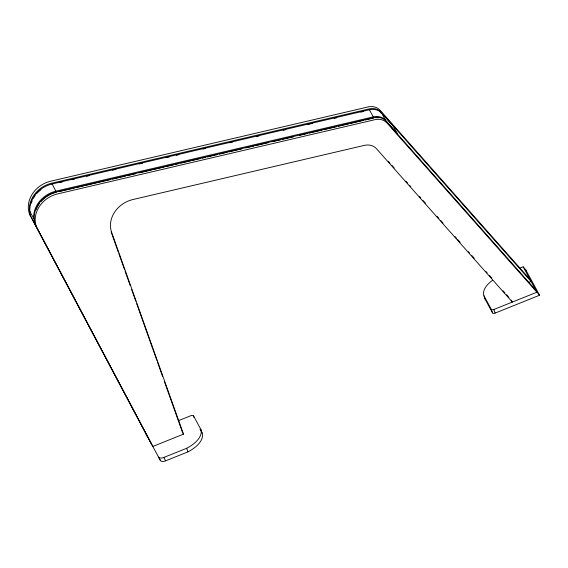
<?xml version="1.0" encoding="UTF-8"?>
<svg xmlns="http://www.w3.org/2000/svg" width="568" height="568" viewBox="0 0 568 568"><rect width="100%" height="100%" fill="white"/><g stroke="black" fill="none" stroke-linecap="round" stroke-linejoin="round"><path stroke-width="0.85" d="M393.347 126.394L381.582 113.025A13.249 11.396 -28.4 0 0 369.576 109.716L52.22 183.968A26.504 22.791 -28.4 0 0 29.877 211.601L30.324 211.857M369.449 109.83L373.709 117.711M397.295 134.793L397.359 133.721L393.29 126.238M519.812 268.167L523.171 266.818L525.854 270.056L539.6 295.225L495.133 313.082A2.208 1.115 -19.6 0 1 492.555 312.911L485.242 299.407L483.964 295.814A26.504 13.412 -19.6 0 1 492.534 280.28M178.65 420.597L190.919 415.67A2.208 1.115 -19.6 0 1 193.496 415.84L200.816 429.344L202.094 432.937A26.504 13.412 -19.6 0 1 187.965 451.858L165.6 460.84A4.438 2.244 -19.6 0 1 160.396 460.52L145.941 433.732M528.645 282.452L531.101 281.465L381.149 112.23A13.249 11.396 -28.4 0 0 369.143 108.921L51.794 183.173A26.504 22.791 -28.4 0 0 30.544 215.946L151.755 444.467M511.278 300.081L512.35 302.07L376.435 148.674A13.249 11.396 -28.4 0 0 364.429 145.365L132.876 199.546A26.504 22.791 -28.4 0 0 111.626 232.319L183.492 434.137L152.827 446.455L35.287 224.701A26.504 22.791 -28.4 0 1 56.537 191.927L373.886 117.682A13.249 11.396 -28.4 0 1 385.892 120.984L535.844 290.22M483.964 295.814L491.277 309.326A2.208 1.115 -19.6 0 0 493.855 309.496L536.916 292.2L523.171 266.818M160.403 460.513L158.614 457.133A4.438 2.244 -19.6 0 0 163.804 457.453L186.687 448.273A26.504 13.412 -19.6 0 0 200.816 429.344M59.881 182.52L62.466 181.916M71.951 179.694L74.543 179.09M86.613 176.265L89.197 175.661M112.485 170.208L115.936 169.406M139.217 163.953L142.667 163.151M165.948 157.698L169.399 156.896M176.3 155.277L178.884 154.673M203.032 149.022L205.623 148.418M229.763 142.774L232.355 142.163M256.502 136.519L259.086 135.908M283.233 130.264L285.818 129.653M307.38 124.612L312.556 123.398M334.112 118.357L336.703 117.753M360.843 112.102L363.435 111.498M59.001 191.657L74.522 188.029M76.247 187.625L84.007 185.807M85.733 185.409L110.746 179.552M112.471 179.154L125.407 176.123M127.126 175.718L135.752 173.701M139.203 172.899L152.139 169.867M153.864 169.47L164.209 167.049M165.934 166.644L173.694 164.826M175.42 164.422L178.87 163.612M180.596 163.215L190.947 160.794M192.666 160.389L200.433 158.571M202.158 158.167L205.602 157.364M207.327 156.96L217.679 154.539M219.404 154.134L227.164 152.316M228.89 151.912L241.826 148.887M246.136 147.879L253.896 146.061M255.621 145.656L268.558 142.632M272.867 141.624L280.627 139.806M282.353 139.401L293.564 136.781M299.606 135.369L307.366 133.551M309.091 133.146L322.028 130.122M323.746 129.717L336.682 126.692M338.407 126.288L348.759 123.867M350.484 123.462L363.421 120.437M365.146 120.033L373.765 118.016M34.435 219.688L29.877 211.601M530.029 279.477L380.077 110.249A13.249 11.396 -28.4 0 0 368.071 106.94L50.722 181.192A26.504 22.791 -28.4 0 0 29.472 213.966L147.73 437.111M397.16 133.381L385.452 120.16L381.582 113.025A0.88 0.44 -41.6 0 0 380.943 112.996M539.6 295.225L386.971 122.965A13.249 11.396 -28.4 0 0 374.965 119.663L57.609 193.908A26.504 22.791 -28.4 0 0 36.359 226.682M388.306 161.298L390.074 163.293M391.835 165.281L394.192 167.936M405.957 181.22L407.725 183.215M409.493 185.204L410.664 186.531M419.489 196.492L420.668 197.82M423.025 200.476L425.375 203.131M437.14 216.415L438.908 218.403M440.676 220.398L443.026 223.054M454.798 236.338L456.558 238.326M457.737 239.653L460.087 242.309M468.33 251.61L469.502 252.938M471.859 255.593L474.209 258.248M485.981 271.532L487.152 272.86M489.51 275.515L491.86 278.171M503.042 290.788L504.81 292.776M506.571 294.771L508.928 297.426M200.057 429.181L202.094 432.937M182.775 432.816L183.492 434.137M29.472 213.966L30.544 215.946M163.811 457.46L165.6 460.84M493.855 309.496L495.133 313.082M491.277 309.326L492.555 312.911M193.496 415.84L194.135 417.636M111.151 232L118.272 252.014M118.868 253.683L124.513 269.53M125.102 271.199L130.15 285.377M131.641 289.545L135.795 301.225M136.689 303.724L156.882 360.431M157.471 362.1L162.519 376.279M164.301 381.284L182.42 432.156M186.687 448.273L187.965 451.858M56.417 192.268L52.149 183.876L52.121 184.337M485.242 299.407A26.504 13.412 -19.6 0 1 484.944 298.385M525.663 270.404A2.215 1.122 -19.6 0 1 526.394 270.829M385.395 120.601A0.88 0.44 -41.5 0 0 385.452 120.16A13.249 11.396 -28.4 0 0 373.439 116.859L56.09 191.104A26.504 22.791 -28.4 0 0 33.746 218.744M375.505 117.725A12.368 10.636 -28.4 0 1 378.657 117.796M36.16 209.585A25.624 22.031 -28.4 0 1 39.412 203.514M40.917 201.604A25.624 22.031 -28.4 0 1 55.614 192.467M31.382 203.088A25.624 22.031 -28.4 0 1 32.142 200.937M33.455 198.189A25.624 22.031 -28.4 0 1 35.117 195.584M36.622 193.674A25.624 22.031 -28.4 0 1 40.868 189.676"/></g></svg>
